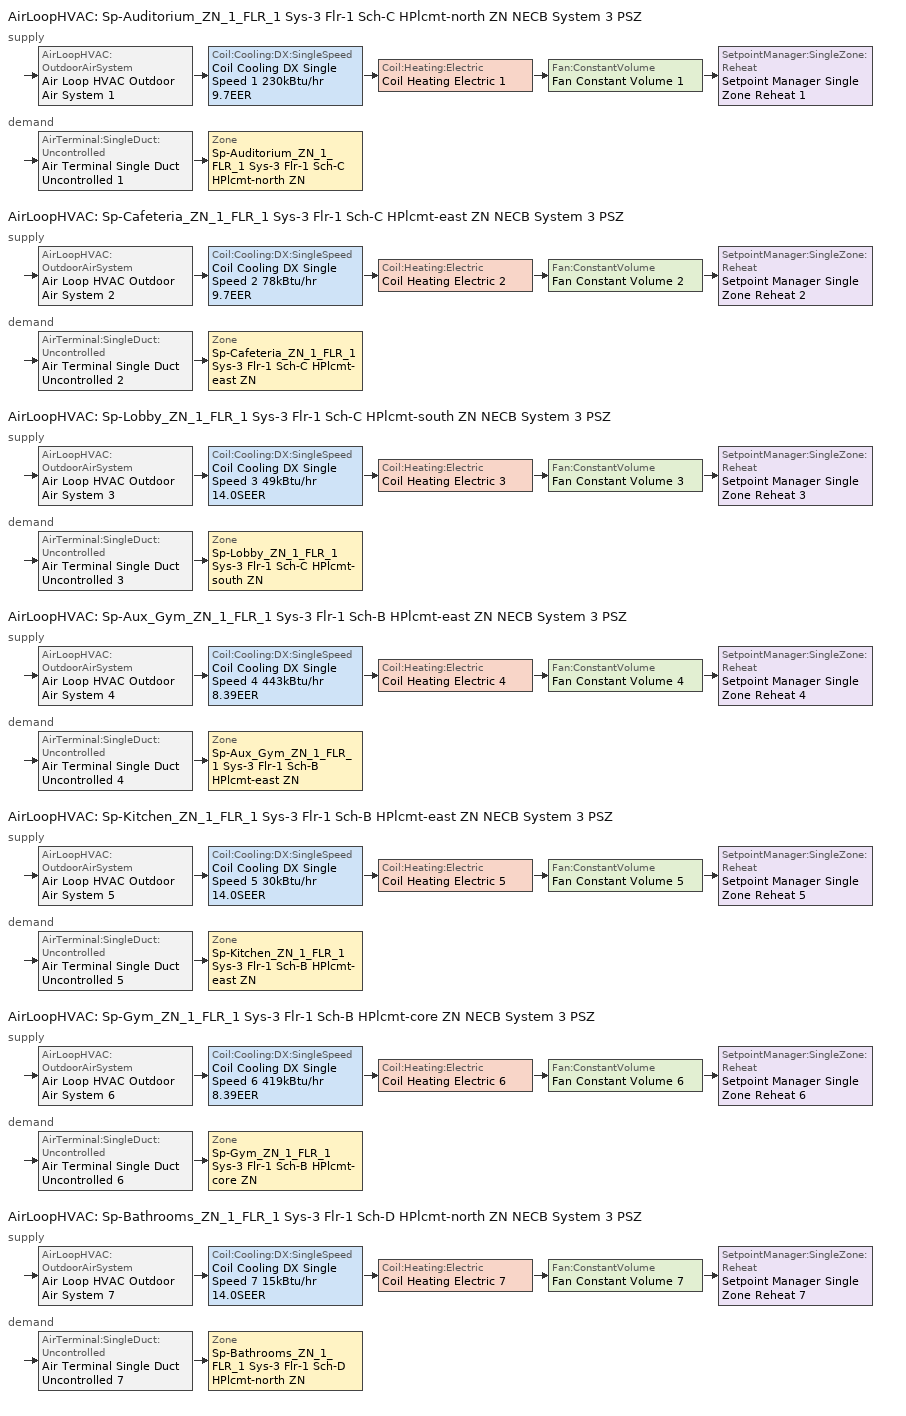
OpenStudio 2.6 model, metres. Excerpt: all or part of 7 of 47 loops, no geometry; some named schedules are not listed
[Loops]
AirLoopHVAC 'Sp-Auditorium_ZN_1_FLR_1 Sys-3 Flr-1 Sch-C HPlcmt-north ZN NECB System 3 PSZ'
 supply: AirLoopHVAC:OutdoorAirSystem 'Air Loop HVAC Outdoor Air System 1' > Coil:Cooling:DX:SingleSpeed 'Coil Cooling DX Single Speed 1 230kBtu/hr 9.7EER' > Coil:Heating:Electric 'Coil Heating Electric 1' > Fan:ConstantVolume 'Fan Constant Volume 1' > SetpointManager:SingleZone:Reheat 'Setpoint Manager Single Zone Reheat 1'
 demand: AirTerminal:SingleDuct:Uncontrolled 'Air Terminal Single Duct Uncontrolled 1' > Zone 'Sp-Auditorium_ZN_1_FLR_1 Sys-3 Flr-1 Sch-C HPlcmt-north ZN'
AirLoopHVAC 'Sp-Cafeteria_ZN_1_FLR_1 Sys-3 Flr-1 Sch-C HPlcmt-east ZN NECB System 3 PSZ'
 supply: AirLoopHVAC:OutdoorAirSystem 'Air Loop HVAC Outdoor Air System 2' > Coil:Cooling:DX:SingleSpeed 'Coil Cooling DX Single Speed 2 78kBtu/hr 9.7EER' > Coil:Heating:Electric 'Coil Heating Electric 2' > Fan:ConstantVolume 'Fan Constant Volume 2' > SetpointManager:SingleZone:Reheat 'Setpoint Manager Single Zone Reheat 2'
 demand: AirTerminal:SingleDuct:Uncontrolled 'Air Terminal Single Duct Uncontrolled 2' > Zone 'Sp-Cafeteria_ZN_1_FLR_1 Sys-3 Flr-1 Sch-C HPlcmt-east ZN'
AirLoopHVAC 'Sp-Lobby_ZN_1_FLR_1 Sys-3 Flr-1 Sch-C HPlcmt-south ZN NECB System 3 PSZ'
 supply: AirLoopHVAC:OutdoorAirSystem 'Air Loop HVAC Outdoor Air System 3' > Coil:Cooling:DX:SingleSpeed 'Coil Cooling DX Single Speed 3 49kBtu/hr 14.0SEER' > Coil:Heating:Electric 'Coil Heating Electric 3' > Fan:ConstantVolume 'Fan Constant Volume 3' > SetpointManager:SingleZone:Reheat 'Setpoint Manager Single Zone Reheat 3'
 demand: AirTerminal:SingleDuct:Uncontrolled 'Air Terminal Single Duct Uncontrolled 3' > Zone 'Sp-Lobby_ZN_1_FLR_1 Sys-3 Flr-1 Sch-C HPlcmt-south ZN'
AirLoopHVAC 'Sp-Aux_Gym_ZN_1_FLR_1 Sys-3 Flr-1 Sch-B HPlcmt-east ZN NECB System 3 PSZ'
 supply: AirLoopHVAC:OutdoorAirSystem 'Air Loop HVAC Outdoor Air System 4' > Coil:Cooling:DX:SingleSpeed 'Coil Cooling DX Single Speed 4 443kBtu/hr 8.39EER' > Coil:Heating:Electric 'Coil Heating Electric 4' > Fan:ConstantVolume 'Fan Constant Volume 4' > SetpointManager:SingleZone:Reheat 'Setpoint Manager Single Zone Reheat 4'
 demand: AirTerminal:SingleDuct:Uncontrolled 'Air Terminal Single Duct Uncontrolled 4' > Zone 'Sp-Aux_Gym_ZN_1_FLR_1 Sys-3 Flr-1 Sch-B HPlcmt-east ZN'
AirLoopHVAC 'Sp-Kitchen_ZN_1_FLR_1 Sys-3 Flr-1 Sch-B HPlcmt-east ZN NECB System 3 PSZ'
 supply: AirLoopHVAC:OutdoorAirSystem 'Air Loop HVAC Outdoor Air System 5' > Coil:Cooling:DX:SingleSpeed 'Coil Cooling DX Single Speed 5 30kBtu/hr 14.0SEER' > Coil:Heating:Electric 'Coil Heating Electric 5' > Fan:ConstantVolume 'Fan Constant Volume 5' > SetpointManager:SingleZone:Reheat 'Setpoint Manager Single Zone Reheat 5'
 demand: AirTerminal:SingleDuct:Uncontrolled 'Air Terminal Single Duct Uncontrolled 5' > Zone 'Sp-Kitchen_ZN_1_FLR_1 Sys-3 Flr-1 Sch-B HPlcmt-east ZN'
AirLoopHVAC 'Sp-Gym_ZN_1_FLR_1 Sys-3 Flr-1 Sch-B HPlcmt-core ZN NECB System 3 PSZ'
 supply: AirLoopHVAC:OutdoorAirSystem 'Air Loop HVAC Outdoor Air System 6' > Coil:Cooling:DX:SingleSpeed 'Coil Cooling DX Single Speed 6 419kBtu/hr 8.39EER' > Coil:Heating:Electric 'Coil Heating Electric 6' > Fan:ConstantVolume 'Fan Constant Volume 6' > SetpointManager:SingleZone:Reheat 'Setpoint Manager Single Zone Reheat 6'
 demand: AirTerminal:SingleDuct:Uncontrolled 'Air Terminal Single Duct Uncontrolled 6' > Zone 'Sp-Gym_ZN_1_FLR_1 Sys-3 Flr-1 Sch-B HPlcmt-core ZN'
AirLoopHVAC 'Sp-Bathrooms_ZN_1_FLR_1 Sys-3 Flr-1 Sch-D HPlcmt-north ZN NECB System 3 PSZ'
 supply: AirLoopHVAC:OutdoorAirSystem 'Air Loop HVAC Outdoor Air System 7' > Coil:Cooling:DX:SingleSpeed 'Coil Cooling DX Single Speed 7 15kBtu/hr 14.0SEER' > Coil:Heating:Electric 'Coil Heating Electric 7' > Fan:ConstantVolume 'Fan Constant Volume 7' > SetpointManager:SingleZone:Reheat 'Setpoint Manager Single Zone Reheat 7'
 demand: AirTerminal:SingleDuct:Uncontrolled 'Air Terminal Single Duct Uncontrolled 7' > Zone 'Sp-Bathrooms_ZN_1_FLR_1 Sys-3 Flr-1 Sch-D HPlcmt-north ZN'
[Sizing:Zone] Zone Cooling Design Supply Air Temperature Input Method=SupplyAirTemperature; Zone Cooling Design Supply Air Temperature {C}=13; Zone Cooling Design Supply Air Temperature Difference {deltaC}=11.11; Zone Heating Design Supply Air Temperature Input Method=SupplyAirTemperature; Zone Heating Design Supply Air Temperature {C}=43; Zone Heating Design Supply Air Temperature Difference {deltaC}=11.11; Zone Cooling Design Supply Air Humidity Ratio {kg-H2O/kg-air}=0.0085; Zone Heating Design Supply Air Humidity Ratio {kg-H2O/kg-air}=0.008; Zone Heating Sizing Factor=1.3; Zone Cooling Sizing Factor=1.1; Cooling Design Air Flow Method=DesignDay; Heating Design Air Flow Method=DesignDay; Account for Dedicated Outdoor Air System=No; Dedicated Outdoor Air System Control Strategy=NeutralSupplyAir; Dedicated Outdoor Air Low Setpoint Temperature for Design {C}=autosize; Dedicated Outdoor Air High Setpoint Temperature for Design {C}=autosize
Sp-Auditorium_ZN_1_FLR_1 Sys-3 Flr-1 Sch-C HPlcmt-north ZN; Sp-Cafeteria_ZN_1_FLR_1 Sys-3 Flr-1 Sch-C HPlcmt-east ZN; Sp-Lobby_ZN_1_FLR_1 Sys-3 Flr-1 Sch-C HPlcmt-south ZN; Sp-Aux_Gym_ZN_1_FLR_1 Sys-3 Flr-1 Sch-B HPlcmt-east ZN; Sp-Kitchen_ZN_1_FLR_1 Sys-3 Flr-1 Sch-B HPlcmt-east ZN; Sp-Gym_ZN_1_FLR_1 Sys-3 Flr-1 Sch-B HPlcmt-core ZN; Sp-Bathrooms_ZN_1_FLR_1 Sys-3 Flr-1 Sch-D HPlcmt-north ZN
[Zone equipment]
Sp-Auditorium_ZN_1_FLR_1 Sys-3 Flr-1 Sch-C HPlcmt-north ZN: Air Terminal Single Duct Uncontrolled 1, Zone HVAC Baseboard Convective Electric 1
Sp-Cafeteria_ZN_1_FLR_1 Sys-3 Flr-1 Sch-C HPlcmt-east ZN: Air Terminal Single Duct Uncontrolled 2, Zone HVAC Baseboard Convective Electric 2
Sp-Lobby_ZN_1_FLR_1 Sys-3 Flr-1 Sch-C HPlcmt-south ZN: Air Terminal Single Duct Uncontrolled 3, Zone HVAC Baseboard Convective Electric 3
Sp-Aux_Gym_ZN_1_FLR_1 Sys-3 Flr-1 Sch-B HPlcmt-east ZN: Air Terminal Single Duct Uncontrolled 4, Zone HVAC Baseboard Convective Electric 4
Sp-Kitchen_ZN_1_FLR_1 Sys-3 Flr-1 Sch-B HPlcmt-east ZN: Air Terminal Single Duct Uncontrolled 5, Zone HVAC Baseboard Convective Electric 5
Sp-Gym_ZN_1_FLR_1 Sys-3 Flr-1 Sch-B HPlcmt-core ZN: Air Terminal Single Duct Uncontrolled 6, Zone HVAC Baseboard Convective Electric 6
Sp-Bathrooms_ZN_1_FLR_1 Sys-3 Flr-1 Sch-D HPlcmt-north ZN: Air Terminal Single Duct Uncontrolled 7, Zone HVAC Baseboard Convective Electric 7
[AirLoopHVAC] Design Supply Air Flow Rate {m3/s}=AutoSize
Name | Availability Schedule
Sp-Auditorium_ZN_1_FLR_1 Sys-3 Flr-1 Sch-C HPlcmt-north ZN NECB System 3 PSZ | Sp-Auditorium_ZN_1_FLR_1 Sys-3 Flr-1 Sch-C HPlcmt-north ZN NECB System 3 PSZ Occ Sch
Sp-Cafeteria_ZN_1_FLR_1 Sys-3 Flr-1 Sch-C HPlcmt-east ZN NECB System 3 PSZ | Sp-Cafeteria_ZN_1_FLR_1 Sys-3 Flr-1 Sch-C HPlcmt-east ZN NECB System 3 PSZ Occ Sch
Sp-Lobby_ZN_1_FLR_1 Sys-3 Flr-1 Sch-C HPlcmt-south ZN NECB System 3 PSZ | Sp-Lobby_ZN_1_FLR_1 Sys-3 Flr-1 Sch-C HPlcmt-south ZN NECB System 3 PSZ Occ Sch
Sp-Aux_Gym_ZN_1_FLR_1 Sys-3 Flr-1 Sch-B HPlcmt-east ZN NECB System 3 PSZ | Sp-Aux_Gym_ZN_1_FLR_1 Sys-3 Flr-1 Sch-B HPlcmt-east ZN NECB System 3 PSZ Occ Sch
Sp-Kitchen_ZN_1_FLR_1 Sys-3 Flr-1 Sch-B HPlcmt-east ZN NECB System 3 PSZ | Sp-Kitchen_ZN_1_FLR_1 Sys-3 Flr-1 Sch-B HPlcmt-east ZN NECB System 3 PSZ Occ Sch
Sp-Gym_ZN_1_FLR_1 Sys-3 Flr-1 Sch-B HPlcmt-core ZN NECB System 3 PSZ | Sp-Gym_ZN_1_FLR_1 Sys-3 Flr-1 Sch-B HPlcmt-core ZN NECB System 3 PSZ Occ Sch
Sp-Bathrooms_ZN_1_FLR_1 Sys-3 Flr-1 Sch-D HPlcmt-north ZN NECB System 3 PSZ | Always On Discrete
[Sizing:System] Type of Load to Size On=Sensible; Design Outdoor Air Flow Rate {m3/s}=Autosize; Minimum System Air Flow Ratio=1; Preheat Design Temperature {C}=7; Preheat Design Humidity Ratio {kg-H2O/kg-Air}=0.008; Precool Design Temperature {C}=13; Precool Design Humidity Ratio {kg-H2O/kg-Air}=0.008; Central Cooling Design Supply Air Temperature {C}=13; Central Heating Design Supply Air Temperature {C}=43; Sizing Option=NonCoincident; 100% Outdoor Air in Cooling=No; 100% Outdoor Air in Heating=No; Central Cooling Design Supply Air Humidity Ratio {kg-H2O/kg-Air}=0.0085; Central Heating Design Supply Air Humidity Ratio {kg-H2O/kg-Air}=0.008; Cooling Design Air Flow Method=DesignDay; Cooling Design Air Flow Rate {m3/s}=0; Heating Design Air Flow Method=DesignDay; Heating Design Air Flow Rate {m3/s}=0; System Outdoor Air Method=ZoneSum; Zone Maximum Outdoor Air Fraction=1; Cooling Supply Air Flow Rate Per Floor Area {m3/s-m2}=0.00996765; Cooling Fraction of Autosized Cooling Supply Air Flow Rate=1; Cooling Supply Air Flow Rate Per Unit Cooling Capacity {m3/s-W}=3.94755e-05; Heating Supply Air Flow Rate Per Floor Area {m3/s-m2}=0.00996765; Heating Fraction of Autosized Heating Supply Air Flow Rate=1; Heating Fraction of Autosized Cooling Supply Air Flow Rate=1; Heating Supply Air Flow Rate Per Unit Heating Capacity {m3/s-W}=3.15882e-05; Cooling Design Capacity Method=CoolingDesignCapacity; Cooling Design Capacity {W}=autosize; Cooling Design Capacity Per Floor Area {W/m2}=234.7; Fraction of Autosized Cooling Design Capacity=1; Heating Design Capacity Method=HeatingDesignCapacity; Heating Design Capacity {W}=autosize; Heating Design Capacity Per Floor Area {W/m2}=157; Fraction of Autosized Heating Design Capacity=1; Central Cooling Capacity Control Method=OnOff
Sp-Auditorium_ZN_1_FLR_1 Sys-3 Flr-1 Sch-C HPlcmt-north ZN NECB System 3 PSZ; Sp-Cafeteria_ZN_1_FLR_1 Sys-3 Flr-1 Sch-C HPlcmt-east ZN NECB System 3 PSZ; Sp-Lobby_ZN_1_FLR_1 Sys-3 Flr-1 Sch-C HPlcmt-south ZN NECB System 3 PSZ; Sp-Aux_Gym_ZN_1_FLR_1 Sys-3 Flr-1 Sch-B HPlcmt-east ZN NECB System 3 PSZ; Sp-Kitchen_ZN_1_FLR_1 Sys-3 Flr-1 Sch-B HPlcmt-east ZN NECB System 3 PSZ; Sp-Gym_ZN_1_FLR_1 Sys-3 Flr-1 Sch-B HPlcmt-core ZN NECB System 3 PSZ; Sp-Bathrooms_ZN_1_FLR_1 Sys-3 Flr-1 Sch-D HPlcmt-north ZN NECB System 3 PSZ
[Fan:ConstantVolume] Availability Schedule=Always On Discrete; Fan Efficiency=0.39975; Pressure Rise {Pa}=640; Maximum Flow Rate {m3/s}=AutoSize; Motor Efficiency=0.615
Fan Constant Volume 1; Fan Constant Volume 2; Fan Constant Volume 3; Fan Constant Volume 4; Fan Constant Volume 5; Fan Constant Volume 6; Fan Constant Volume 7
[Coil:Heating:Electric] Availability Schedule=Always On Discrete
Coil Heating Electric 1; Coil Heating Electric 2; Coil Heating Electric 3; Coil Heating Electric 4; Coil Heating Electric 5; Coil Heating Electric 6; Coil Heating Electric 7
[Coil:Cooling:DX:SingleSpeed] Availability Schedule=Always On Discrete; Rated Total Cooling Capacity {W}=autosize; Rated Sensible Heat Ratio=autosize; Rated Air Flow Rate {m3/s}=autosize; Rated Evaporator Fan Power Per Volume Flow Rate {W/(m3/s)}=773.3; Total Cooling Capacity Function of Temperature Curve=DXCOOL-NECB2011-REF-CAPFT; Total Cooling Capacity Function of Flow Fraction Curve=DXCOOL-NECB2011-REF-CAPFFLOW; Energy Input Ratio Function of Temperature Curve=DXCOOL-NECB2011-REF-COOLEIRFT; Energy Input Ratio Function of Flow Fraction Curve=DXCOOL-NECB2011-REF-COOLEIRFFLOW; Part Load Fraction Correlation Curve=DXCOOL-NECB2011-REF-COOLPLFFPLR; Condenser Type=AirCooled; Evaporative Condenser Effectiveness=0; Evaporative Condenser Air Flow Rate {m3/s}=Autosize; Evaporative Condenser Pump Rated Power Consumption {W}=Autosize; Crankcase Heater Capacity {W}=0; Maximum Outdoor Dry-Bulb Temperature for Crankcase Heater Operation {C}=0; Basin Heater Capacity {W/K}=0; Basin Heater Setpoint Temperature {C}=10
Name | Rated COP {W/W}
Coil Cooling DX Single Speed 1 230kBtu/hr 9.7EER | 3.45323
Coil Cooling DX Single Speed 2 78kBtu/hr 9.7EER | 3.33774
Coil Cooling DX Single Speed 3 49kBtu/hr 14.0SEER; Coil Cooling DX Single Speed 5 30kBtu/hr 14.0SEER; Coil Cooling DX Single Speed 7 15kBtu/hr 14.0SEER | 3.8248
Coil Cooling DX Single Speed 4 443kBtu/hr 8.39EER | 3.12703
Coil Cooling DX Single Speed 6 419kBtu/hr 8.39EER | 3.11153
[Controller:OutdoorAir] Minimum Outdoor Air Flow Rate {m3/s}=autosize; Maximum Outdoor Air Flow Rate {m3/s}=Autosize; Economizer Control Action Type=ModulateFlow; Lockout Type=NoLockout; Minimum Limit Type=FixedMinimum; High Humidity Control=No
Name | Economizer Control Type | Minimum Outdoor Air Schedule | Controller Mechanical Ventilation | Heat Recovery Bypass Control Type | Economizer Maximum Limit Dry-Bulb Temperature {C} | Economizer Maximum Limit Enthalpy {J/kg} | Economizer Minimum Limit Dry-Bulb Temperature {C}
Controller Outdoor Air 1 | DifferentialEnthalpy | Sp-Auditorium_ZN_1_FLR_1 Sys-3 Flr-1 Sch-C HPlcmt-north ZN NECB System 3 PSZ Occ Sch | Controller Mechanical Ventilation 1 | BypassWhenOAFlowGreaterThanMinimum
Controller Outdoor Air 2 | DifferentialEnthalpy | Sp-Cafeteria_ZN_1_FLR_1 Sys-3 Flr-1 Sch-C HPlcmt-east ZN NECB System 3 PSZ Occ Sch | Controller Mechanical Ventilation 2 | BypassWhenWithinEconomizerLimits
Controller Outdoor Air 3 | NoEconomizer | Sp-Lobby_ZN_1_FLR_1 Sys-3 Flr-1 Sch-C HPlcmt-south ZN NECB System 3 PSZ Occ Sch | Controller Mechanical Ventilation 3 | BypassWhenWithinEconomizerLimits | 28 | 64000 | -100
Controller Outdoor Air 4 | DifferentialEnthalpy | Sp-Aux_Gym_ZN_1_FLR_1 Sys-3 Flr-1 Sch-B HPlcmt-east ZN NECB System 3 PSZ Occ Sch | Controller Mechanical Ventilation 4 | BypassWhenWithinEconomizerLimits
Controller Outdoor Air 5 | NoEconomizer | Sp-Kitchen_ZN_1_FLR_1 Sys-3 Flr-1 Sch-B HPlcmt-east ZN NECB System 3 PSZ Occ Sch | Controller Mechanical Ventilation 5 | BypassWhenWithinEconomizerLimits | 28 | 64000 | -100
Controller Outdoor Air 6 | DifferentialEnthalpy | Sp-Gym_ZN_1_FLR_1 Sys-3 Flr-1 Sch-B HPlcmt-core ZN NECB System 3 PSZ Occ Sch | Controller Mechanical Ventilation 6 | BypassWhenOAFlowGreaterThanMinimum
Controller Outdoor Air 7 | NoEconomizer | Always On Discrete | Controller Mechanical Ventilation 7 | BypassWhenWithinEconomizerLimits | 28 | 64000 | -100
[Controller:MechanicalVentilation] Availability Schedule=Always On Discrete; System Outdoor Air Method=ZoneSum
Controller Mechanical Ventilation 1; Controller Mechanical Ventilation 2; Controller Mechanical Ventilation 3; Controller Mechanical Ventilation 4; Controller Mechanical Ventilation 5; Controller Mechanical Ventilation 6; Controller Mechanical Ventilation 7
[AirLoopHVAC:OutdoorAirSystem]
Name | Controller
Air Loop HVAC Outdoor Air System 1 | Controller Outdoor Air 1
Air Loop HVAC Outdoor Air System 2 | Controller Outdoor Air 2
Air Loop HVAC Outdoor Air System 3 | Controller Outdoor Air 3
Air Loop HVAC Outdoor Air System 4 | Controller Outdoor Air 4
Air Loop HVAC Outdoor Air System 5 | Controller Outdoor Air 5
Air Loop HVAC Outdoor Air System 6 | Controller Outdoor Air 6
Air Loop HVAC Outdoor Air System 7 | Controller Outdoor Air 7
[SetpointManager:SingleZone:Reheat] Minimum Supply Air Temperature {C}=13; Maximum Supply Air Temperature {C}=43
Name | Control Zone
Setpoint Manager Single Zone Reheat 1 | Sp-Auditorium_ZN_1_FLR_1 Sys-3 Flr-1 Sch-C HPlcmt-north ZN
Setpoint Manager Single Zone Reheat 2 | Sp-Cafeteria_ZN_1_FLR_1 Sys-3 Flr-1 Sch-C HPlcmt-east ZN
Setpoint Manager Single Zone Reheat 3 | Sp-Lobby_ZN_1_FLR_1 Sys-3 Flr-1 Sch-C HPlcmt-south ZN
Setpoint Manager Single Zone Reheat 4 | Sp-Aux_Gym_ZN_1_FLR_1 Sys-3 Flr-1 Sch-B HPlcmt-east ZN
Setpoint Manager Single Zone Reheat 5 | Sp-Kitchen_ZN_1_FLR_1 Sys-3 Flr-1 Sch-B HPlcmt-east ZN
Setpoint Manager Single Zone Reheat 6 | Sp-Gym_ZN_1_FLR_1 Sys-3 Flr-1 Sch-B HPlcmt-core ZN
Setpoint Manager Single Zone Reheat 7 | Sp-Bathrooms_ZN_1_FLR_1 Sys-3 Flr-1 Sch-D HPlcmt-north ZN
[AirTerminal:SingleDuct:Uncontrolled] Availability Schedule=Always On Discrete; Maximum Air Flow Rate {m3/s}=AutoSize
Air Terminal Single Duct Uncontrolled 1; Air Terminal Single Duct Uncontrolled 2; Air Terminal Single Duct Uncontrolled 3; Air Terminal Single Duct Uncontrolled 4; Air Terminal Single Duct Uncontrolled 5; Air Terminal Single Duct Uncontrolled 6; Air Terminal Single Duct Uncontrolled 7
[ZoneHVAC:Baseboard:Convective:Electric] Availability Schedule=Always On Discrete; Nominal Capacity {W}=autosize; Efficiency=1
Zone HVAC Baseboard Convective Electric 1; Zone HVAC Baseboard Convective Electric 2; Zone HVAC Baseboard Convective Electric 3; Zone HVAC Baseboard Convective Electric 4; Zone HVAC Baseboard Convective Electric 5; Zone HVAC Baseboard Convective Electric 6; Zone HVAC Baseboard Convective Electric 7
[Schedule:Ruleset]
Name | Default Day Schedule | Summer Design Day Schedule | Winter Design Day Schedule
Sp-Auditorium_ZN_1_FLR_1 Sys-3 Flr-1 Sch-C HPlcmt-north ZN NECB System 3 PSZ Occ Sch | Sp-Auditorium_ZN_1_FLR_1 Sys-3 Flr-1 Sch-C HPlcmt-north ZN NECB System 3 PSZ Occ Sch Default | Sp-Auditorium_ZN_1_FLR_1 Sys-3 Flr-1 Sch-C HPlcmt-north ZN NECB System 3 PSZ Occ Sch Summer Design Day | Sp-Auditorium_ZN_1_FLR_1 Sys-3 Flr-1 Sch-C HPlcmt-north ZN NECB System 3 PSZ Occ Sch Winter Design Day
Sp-Aux_Gym_ZN_1_FLR_1 Sys-3 Flr-1 Sch-B HPlcmt-east ZN NECB System 3 PSZ Occ Sch | Sp-Aux_Gym_ZN_1_FLR_1 Sys-3 Flr-1 Sch-B HPlcmt-east ZN NECB System 3 PSZ Occ Sch Default | Sp-Aux_Gym_ZN_1_FLR_1 Sys-3 Flr-1 Sch-B HPlcmt-east ZN NECB System 3 PSZ Occ Sch Summer Design Day | Sp-Aux_Gym_ZN_1_FLR_1 Sys-3 Flr-1 Sch-B HPlcmt-east ZN NECB System 3 PSZ Occ Sch Winter Design Day
Sp-Cafeteria_ZN_1_FLR_1 Sys-3 Flr-1 Sch-C HPlcmt-east ZN NECB System 3 PSZ Occ Sch | Sp-Cafeteria_ZN_1_FLR_1 Sys-3 Flr-1 Sch-C HPlcmt-east ZN NECB System 3 PSZ Occ Sch Default | Sp-Cafeteria_ZN_1_FLR_1 Sys-3 Flr-1 Sch-C HPlcmt-east ZN NECB System 3 PSZ Occ Sch Summer Design Day | Sp-Cafeteria_ZN_1_FLR_1 Sys-3 Flr-1 Sch-C HPlcmt-east ZN NECB System 3 PSZ Occ Sch Winter Design Day
Sp-Gym_ZN_1_FLR_1 Sys-3 Flr-1 Sch-B HPlcmt-core ZN NECB System 3 PSZ Occ Sch | Sp-Gym_ZN_1_FLR_1 Sys-3 Flr-1 Sch-B HPlcmt-core ZN NECB System 3 PSZ Occ Sch Default | Sp-Gym_ZN_1_FLR_1 Sys-3 Flr-1 Sch-B HPlcmt-core ZN NECB System 3 PSZ Occ Sch Summer Design Day | Sp-Gym_ZN_1_FLR_1 Sys-3 Flr-1 Sch-B HPlcmt-core ZN NECB System 3 PSZ Occ Sch Winter Design Day
Sp-Kitchen_ZN_1_FLR_1 Sys-3 Flr-1 Sch-B HPlcmt-east ZN NECB System 3 PSZ Occ Sch | Sp-Kitchen_ZN_1_FLR_1 Sys-3 Flr-1 Sch-B HPlcmt-east ZN NECB System 3 PSZ Occ Sch Default | Sp-Kitchen_ZN_1_FLR_1 Sys-3 Flr-1 Sch-B HPlcmt-east ZN NECB System 3 PSZ Occ Sch Summer Design Day | Sp-Kitchen_ZN_1_FLR_1 Sys-3 Flr-1 Sch-B HPlcmt-east ZN NECB System 3 PSZ Occ Sch Winter Design Day
Sp-Lobby_ZN_1_FLR_1 Sys-3 Flr-1 Sch-C HPlcmt-south ZN NECB System 3 PSZ Occ Sch | Sp-Lobby_ZN_1_FLR_1 Sys-3 Flr-1 Sch-C HPlcmt-south ZN NECB System 3 PSZ Occ Sch Default | Sp-Lobby_ZN_1_FLR_1 Sys-3 Flr-1 Sch-C HPlcmt-south ZN NECB System 3 PSZ Occ Sch Summer Design Day | Sp-Lobby_ZN_1_FLR_1 Sys-3 Flr-1 Sch-C HPlcmt-south ZN NECB System 3 PSZ Occ Sch Winter Design Day
[Schedule:Day]
Sp-Auditorium_ZN_1_FLR_1 Sys-3 Flr-1 Sch-C HPlcmt-north ZN NECB System 3 PSZ Occ Sch Default; Sp-Auditorium_ZN_1_FLR_1 Sys-3 Flr-1 Sch-C HPlcmt-north ZN NECB System 3 PSZ Occ Sch Winter Design Day; Sp-Auditorium_ZN_1_FLR_1 Sys-3 Flr-1 Sch-C HPlcmt-north ZN NECB System 3 PSZ Occ Sch Summer Design Day: 24, 0, 1
[Schedule:Rule] Schedule Ruleset=Sp-Auditorium_ZN_1_FLR_1 Sys-3 Flr-1 Sch-C HPlcmt-north ZN NECB System 3 PSZ Occ Sch; Date Specification Type=DateRange; Start Month=1; Start Day=1; End Month=12
Name | Rule Order | Day Schedule | Apply Monday | End Day | Apply Tuesday | Apply Wednesday
Sp-Auditorium_ZN_1_FLR_1 Sys-3 Flr-1 Sch-C HPlcmt-north ZN NECB System 3 PSZ Occ Sch Monday Rule | 6 | Sp-Auditorium_ZN_1_FLR_1 Sys-3 Flr-1 Sch-C HPlcmt-north ZN NECB System 3 PSZ Occ Sch Monday | Yes | 25
Sp-Auditorium_ZN_1_FLR_1 Sys-3 Flr-1 Sch-C HPlcmt-north ZN NECB System 3 PSZ Occ Sch Tuesday Rule | 5 | Sp-Auditorium_ZN_1_FLR_1 Sys-3 Flr-1 Sch-C HPlcmt-north ZN NECB System 3 PSZ Occ Sch Tuesday |  | 26 | Yes
Sp-Auditorium_ZN_1_FLR_1 Sys-3 Flr-1 Sch-C HPlcmt-north ZN NECB System 3 PSZ Occ Sch Wednesday Rule | 4 | Sp-Auditorium_ZN_1_FLR_1 Sys-3 Flr-1 Sch-C HPlcmt-north ZN NECB System 3 PSZ Occ Sch Wednesday |  | 27 |  | Yes
[Schedule:Constant]
Always On Discrete: Value=1
[Curve:Biquadratic] Minimum Value of x=13; Maximum Value of x=24; Minimum Value of y=24; Maximum Value of y=46
Name | Coefficient1 Constant | Coefficient2 x | Coefficient3 x**2 | Coefficient4 y | Coefficient5 y**2 | Coefficient6 x*y
DXCOOL-NECB2011-REF-CAPFT | 0.867905 | 0.0142459 | 0.00055436 | -0.0075575 | 3.3e-05 | -0.0001918
DXCOOL-NECB2011-REF-COOLEIRFT | 0.116936 | 0.0284933 | -0.0004112 | 0.0214108 | 0.00016103 | -0.0006791
[Curve:Quadratic] Coefficient1 Constant=1; Coefficient2 x=0; Coefficient3 x**2=0; Minimum Value of x=0; Maximum Value of x=1
DXCOOL-NECB2011-REF-CAPFFLOW; DXCOOL-NECB2011-REF-COOLEIRFFLOW
[Curve:Cubic]
DXCOOL-NECB2011-REF-COOLPLFFPLR: Coefficient1 Constant=0.0277; Coefficient2 x=4.9151; Coefficient3 x**2=-8.184; Coefficient4 x**3=4.2702; Minimum Value of x=0.7; Maximum Value of x=1
